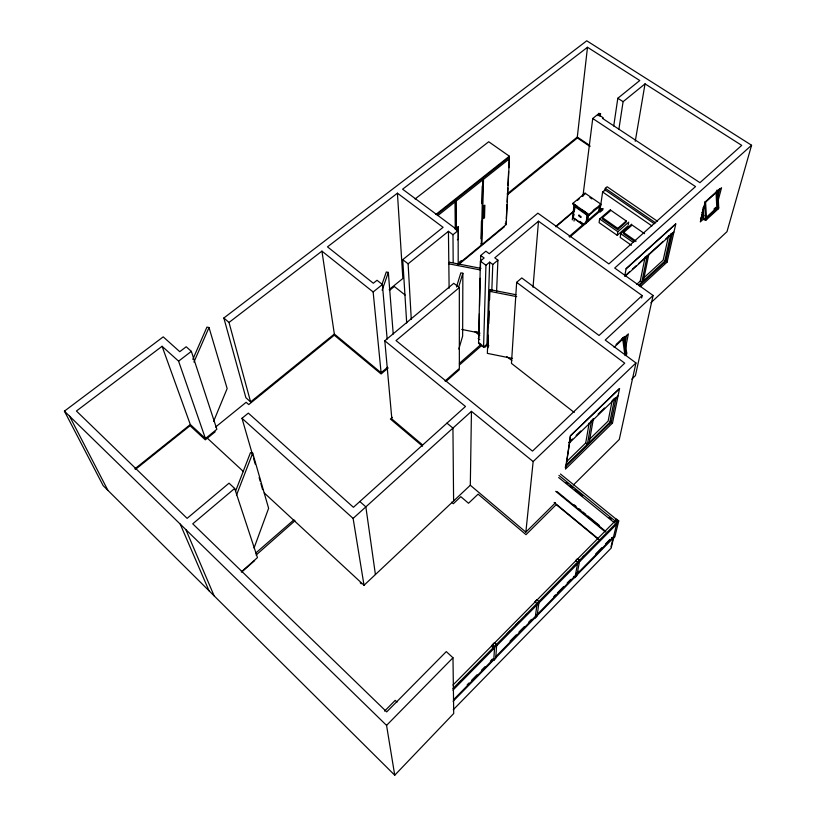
<?xml version="1.0" encoding="UTF-8"?>
<svg xmlns="http://www.w3.org/2000/svg" width="816" height="816" viewBox="0 0 816 816"><rect width="100%" height="100%" fill="white"/><g stroke="black" fill="none" stroke-linecap="round" stroke-linejoin="round"><path stroke-width="1.22" d="M456.491 286.987L460.816 272.87L462.866 273.268L462.641 336.07L458.827 349.054M470.312 485.245L471.454 411.335L533.154 461.56L525.851 532.144L470.312 485.245L364.028 585.266L264.262 492.956M618.865 129.377L623.098 101.674L645.038 83.864L741.734 145.37L699.924 182.672L602.504 118.391L603.248 117.79L597.944 114.301L592.742 118.504L695.538 186.589L608.889 263.905L537.887 213.19L489.253 253.725L485.877 251.206L480.726 255.479L484.112 258.009L480.4 261.11L478.543 343.24L483.572 347.188L486.948 344.219L489.651 262.15L492.772 264.486L491.803 290.965M478.839 337.875L479.39 313.793M479.563 306.184L480.206 278.297M480.41 269.423L480.726 255.479M481.032 238.792L481.44 221.228M481.838 203.653L482.236 186.079M455.246 229.357L455.114 200.195L481.726 179.092L482.817 179.877L481.297 245.106L458.357 264.058M480.92 243.811L481.94 244.576L483.511 179.336L509.408 158.773L508.317 158.008L482.409 178.551L483.511 179.336M483.572 347.188L485.938 265.261L489.651 262.15M515.926 294.719L489.937 289.619L489.457 291.281L487.366 353.369L512.54 358.459M487.937 347.963L488.376 335.284M488.764 323.87L489.192 311.182M489.59 299.768L489.937 289.619M496.587 291.761L497.913 260.171L494.792 257.846L538.499 221.218L642.151 295.565L641.641 298.034M506.063 223.645L506.185 221.095M506.318 218.555L507.001 204.551M507.124 202.011L507.807 188.017M507.929 185.467L508.613 171.472M508.807 167.657L509.357 156.203L488.713 141.76L415.089 198.971M481.94 244.576L506.175 224.563L509.408 158.773M492.252 647.221L492.405 644.732L494.465 642.61L496.689 644.609L495.73 658.308L493.721 660.399L492.283 659.083M642.151 295.565L599.046 335.468L521.781 277.94L516.65 282.346L511.459 363.385L574.229 412.457M493.721 660.399L494.629 646.731L496.689 644.609M533.021 287.273L538.499 221.218M507.236 193.851L577.3 137.047L587.5 47.277L639.775 80.519L617.814 98.257L613.724 125.99M588.795 215.455L588.917 214.537L600.974 204.214L585.021 193.147L572.934 203.337L572.822 204.255L588.795 215.455L600.841 205.132M572.281 219.881L574.138 204.245L577.249 206.428M583.369 224.777L573.158 217.566L574.484 206.407L575.086 205.897L587.489 214.598L586.5 222.003M574.046 214.577L573.158 217.566M574.637 209.62L575.086 205.897M574.025 221.105L574.311 218.739M582.93 196.146L592.742 118.504M585.021 193.147L584.899 194.065L582.114 196.421M585.745 223.747L587.489 214.598M600.209 116.188L600.545 113.689L598.658 113.353L598.067 115.739M587.714 221.636L588.683 214.435M537.112 603.677L535.133 618.161L537.061 616.162L539.08 601.637L536.867 599.719L534.898 601.759L537.112 603.677L539.08 601.637M598.669 211.16L599.536 205.142M599.933 210.467L602.626 191.984L605.064 189.914L654.34 223.747M610.511 209.549L599.617 218.953L599.077 222.615L617.233 235.334L628.055 225.808M604.931 190.822L605.299 188.333L607.135 186.772L657.523 221.299M602.463 217.688L602.279 218.912L617.59 229.612L626.035 222.197L626.249 220.973L610.939 210.365L602.463 217.688L617.794 228.398L617.59 229.612M566.039 466.303L569.792 441.425M617.233 235.334L617.845 231.703L628.708 222.156L628.269 224.584M635.256 141.29L645.038 83.864M631.635 224.186L620.782 233.764L620.16 237.385L631.431 245.29M566.324 461.907L585.715 442.986L589.183 422.933M644.579 233.672L632.135 225.053L623.679 232.509L623.475 233.723L634.879 241.689M591.559 420.526L587.387 444.302L585.715 442.986M589.162 442.568L593.385 418.751M624.699 276.318L626.076 268.852L675.791 223.951L667.08 262.13L640.376 286.702M573.464 576.412L574.892 577.626L577.84 562.397L579.737 560.449L577.534 558.603L575.637 560.551L577.84 562.397M579.737 560.449L576.739 575.708L574.892 577.626M612.204 400.503L608.134 421.097L589.285 439.498M624.872 343.822L626.566 335.356M609.521 423.759L614.448 399.177M625.444 348.412L628.371 333.907L614.122 347.3M616.233 397.453L611.255 422.066L565.131 467.191M645.13 257.009L640.244 281.143L636.592 284.488M619.548 388.528L570.476 435.846L565.478 469.088L612.5 423.035L619.548 388.528L570.394 435.785L569.313 442.966L617.947 395.913M647.231 255.734L641.804 282.254L640.244 281.143M643.375 280.806L648.853 254.266M250.604 401.911L229.01 322.453L321.932 251.134L334.346 334.019L250.604 401.911L245.881 397.708L223.849 318.005L586.755 40.8L751.577 145.248L614.713 268.056L653.096 295.474L605.217 340.068L635.96 362.957L619.273 439.498L573.464 484.928M653.096 295.474L635.409 375.615L631.757 379.144M668.61 235.742L663.173 260.12L643.671 277.991M664.377 262.732L670.854 233.978M672.435 232.54L665.917 261.324L639.203 285.875M611.011 546.771L613 538.54M611.653 537.52L613.081 538.682L616.927 522.791L618.742 520.914L616.549 519.139L614.744 521.006L616.927 522.791M618.742 520.914L614.856 536.836L613.081 538.682M599.954 116.076L600.545 113.689M700.669 219.759L705.289 201.491M717.56 193.178L718.529 189.506M717.764 196.717L719.702 189.373M717.641 202.388L721.548 187.7L705.269 202.46L700.332 221.911L703.892 218.668M751.577 145.248L726.995 231.662L650.852 302.787M458.561 287.395L462.866 273.268M382.133 290.231L388.334 272.401L386.294 271.993L381.735 285.07M254.051 548.036L268.617 508.307L252.705 453.115L250.471 452.635L235.538 491.263M236.456 495.271L252.705 453.115M213.588 421.423L227.154 388.559L209.018 327.532L206.938 327.104L192.821 359.326M193.933 362.069L209.018 327.532M394.74 775.2L453.716 713.51L452.982 657.767L446.291 651.607L386.702 711.899L192.749 523.821L234.671 488.458L229.031 483.184L187.119 518.354L76.429 411.019L162.078 346.29L178.592 361.162L205.438 438.529L216.852 429.267L191.352 351.359L186.201 346.769L179.765 351.686L163.22 336.865L64.423 411.152L103.183 485.673L394.74 775.2L386.56 725.383L64.423 411.152M453.247 709.757L611.133 548.128L613.703 537.56L453.104 701.291M386.56 725.383L452.982 657.767M467.191 684.808L468.976 682.992M471.658 680.269L477.013 674.812M481.471 670.273L485.041 666.631M490.396 661.184L492.181 659.359M510.031 641.182L516.273 634.828M518.945 632.094L524.3 626.647M528.768 622.098L531.44 619.375M553.748 596.659L555.533 594.833M557.318 593.018L563.57 586.663M567.13 583.022L570.7 579.391M576.055 573.934L578.738 571.21M595.69 553.942L601.933 547.577M605.503 543.946L609.97 539.396M453.431 699.842L493.588 658.93M495.373 657.115L534.633 617.11M536.418 615.284L574.78 576.198M576.565 574.372L613.153 537.101M452.941 685.052L615.876 520.241L617.61 521.679L452.921 688.551M458.572 683.247L461.254 680.534M506.756 634.409L510.326 630.788M515.681 625.372L519.251 621.751M525.504 615.417L527.289 613.612M563.866 576.535L568.334 572.016M572.791 567.487L576.361 563.876M582.614 557.542L584.399 555.737M452.941 690.163L494.884 647.639M496.669 645.823L617.131 523.678M384.581 711.103L395.199 700.363L397.004 702.097M525.851 532.144L555.492 502.748M566.233 464.977L611.531 420.689M568.803 442.527L572.465 438.988M576.127 435.438L580.706 431.011M590.784 421.27L593.538 418.608M598.118 414.181L604.523 407.98M612.775 400.003L614.601 398.228M533.154 461.56L635.96 362.957M625.046 355.633L626.81 353.96L624.515 336.62M624.903 354.532L626.668 352.869M621.823 339.028L624.495 336.508M616.07 344.495L623.179 337.814M638.591 285.212L666.264 259.794M717.856 190.495L718.733 208.437L705.687 220.391L703.759 219.565L704.657 218.739M706.493 217.168L716.815 207.713L716.04 192.076M718.672 207.305L705.616 219.269L703.688 218.433M700.454 218.719L704.014 215.465M700.944 219.504L703.606 217.066M713.949 209.059L715.816 207.346M701.78 212.558L703.555 210.936M625.872 275.094L629.595 271.728M632.38 269.198L636.092 265.822M638.887 263.303L663.051 241.393M665.836 238.864L671.415 233.815M625.444 276.002L673.832 232.111M625.994 268.801L675.709 223.9M364.028 585.266L353.114 518.405L471.454 411.335M719.916 188.588L704.555 202.49L705.687 220.391M241.23 571.934L257.458 557.603L234.671 488.458M241.862 571.914L254.633 560.623M255.775 553.013L293.974 519.782M256.091 555.033L295.004 520.73M459.428 364.997L482.062 345.168M617.794 228.398L626.249 220.973M445.026 381.021L459.357 368.444L459.326 287.569L453.767 283.305L384.805 340.792L391.853 418.985L422.627 444.965M446.107 381.317L459.357 369.679M484.796 347.32L486.999 345.382L488.57 346.616M392.282 417.364L390.385 419.016L422.525 446.168M459.367 363.365L481.052 344.372L479.227 342.944M569.058 236.599L601.749 208.508M569.741 237.181L603.116 208.478M600.076 212.16L602.942 209.702M593.201 210.559L595.915 208.243M334.346 334.019L381.103 372.779L387.62 367.261M388.141 368.016L381.092 373.983L334.295 335.182L248.737 404.583L246.157 402.288L215.608 427.023M555.931 226.216L574.26 210.671M555.869 226.807L574.189 211.262M577.473 200.338L579.329 198.767M492.772 264.486L497.913 260.171M459.326 287.569L396.046 340.578L532.491 451.115L624.719 363.171L516.65 282.346M459.388 262.171L461.326 260.569M458.572 264.619L504.359 226.787M457.368 239.812L458.378 238.986L458.357 226.501L457.337 227.327L457.348 231.071M252.838 455.797L241.985 418.282L248.319 413.12L353.42 507.297L465.487 406.48L384.805 340.792M389.181 289.558L402.859 278.47L397.423 193.178L327.491 246.86L373.33 283.234L377.023 280.276L382.398 284.529L387.151 339.058M215.22 431.776L205.295 439.824L190.057 425.717L135.629 469.241M389.436 290.445L394.301 286.498L405.124 295.025M507.45 194.708L577.391 137.965L590.07 146.503M453.186 262.538L452.982 234.733L458.143 230.561L402.604 189.2L587.5 47.277M381.103 372.779L373.147 291.975L382.398 284.529M411.274 319.413L408.112 263.813L448.433 231.326L452.982 234.733M406.694 322.993L402.737 259.661L443.078 227.327L397.423 193.178M134.803 468.894L190.312 424.534L162.078 346.29M435.856 214.455L509.357 156.203M436.815 214.7L454.41 200.756L455.501 201.562L455.624 229.439M437.917 215.526L455.501 201.562M456.317 230.153L456.215 201.001L482.817 179.877M178.592 361.162L191.352 351.359M480.93 268.362L449.371 262.222L448.871 263.833L480.451 269.984M489.457 291.281L516.712 296.636M461.734 329.429L479.89 333.061M617.814 98.257L623.098 101.674M577.3 137.047L589.774 145.452M605.299 188.333L655.707 222.921M602.626 191.984L651.923 225.91M589.886 197.523L591.875 198.91M665.275 260.875L667.08 262.13M623.679 232.509L636.143 241.199M599.617 218.953L617.845 231.703M620.782 233.764L633.134 242.393M572.934 203.337L588.917 214.537M582.451 210.069L586.602 212.976M574.484 206.407L586.888 215.108M579.88 221.381L582.94 223.543M572.567 217.505L582.808 224.737M505.155 223.819L506.175 224.563M455.114 200.195L456.215 201.001M480.4 261.11L485.938 265.261M402.737 259.661L408.112 263.813M610.562 421.535L612.5 423.035M476.779 331.622L479.706 333.907M474.861 331.673L479.757 335.488M506.828 356.623L511.805 360.509M486.948 344.219L488.835 345.698M478.176 338.487L479.737 339.701M321.932 251.134L373.147 291.975M560.429 473.994L617.467 520.21L616.019 521.71L558.96 475.422M566.039 482.593L567.997 484.184M569.956 485.775L572.903 488.162M574.862 489.753L582.706 496.128M609.175 517.619L611.143 519.211M558.664 477.523L614.55 522.913M574.127 504.778L576.076 506.369M579.003 508.766L580.951 510.357M582.899 511.958L585.827 514.345M587.775 515.936L599.464 525.504M557.134 491.65L605.86 531.522M555.686 491.314L605.401 532.001M554.156 502.442L598.964 539.335M598.108 539.111L556.237 504.625L526.004 534.653L478.094 494.159L468.517 503.248L460.805 496.669L453.329 503.717L451.554 502.197M446.964 423.147L452.941 428.084L453.604 500.973M223.849 318.005L229.01 322.453M359.846 501.514L365.854 506.869L375.411 574.546M241.985 418.282L353.114 518.405M492.405 644.732L494.629 646.731M207.325 438.182L243.535 471.648M190.312 424.534L205.438 438.529M360.203 582.777L361.294 583.787M69.584 416.191L107.916 490.385M180.234 524.127L209.029 590.784M185.875 529.625L214.139 595.864M253.531 458.215L255.286 464.263M259.131 477.574L260.182 481.205M260.885 483.623L262.63 489.671M623.485 337.589L625.79 354.929M622.628 338.212L624.648 353.308M388.334 272.401L393.23 334.081M703.035 207.621L703.759 219.565M705.544 201.644L706.585 219.575M716.897 190.108L717.835 209.253M448.433 231.326L449.116 288.303M458.143 230.561L458.204 264.751M483.847 205.928L483.531 218.525L484.52 217.719L484.847 205.122L483.847 205.928M578.972 215.149L578.86 216.056L580.972 217.535L581.084 216.638L578.972 215.149"/></g></svg>
